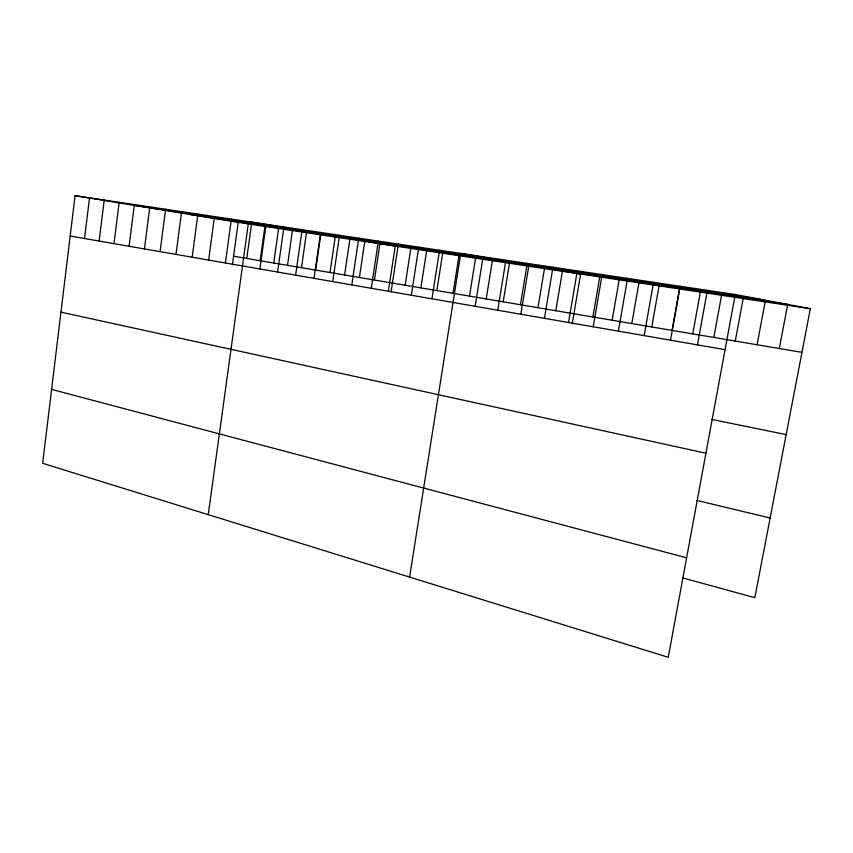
<?xml version="1.0" encoding="UTF-8"?>
<svg xmlns="http://www.w3.org/2000/svg" width="853" height="853" viewBox="0 0 853 853"><rect width="100%" height="100%" fill="white"/><g stroke="black" fill="none" stroke-linecap="round" stroke-linejoin="round"><path stroke-width="1.28" d="M735.254 294.52L75.064 195.7L42.65 463.307L668.24 657.3L735.254 294.52L810.35 308.69L754.841 597.686L683.2 578.046M84.532 238.531L89.522 197.864M99.14 241.068L104.215 200.06M113.982 243.649L119.164 202.3M129.091 246.261L134.379 204.571M144.456 248.927L149.84 206.884M160.087 251.646L165.589 209.241M175.985 254.397L181.604 211.64M192.17 257.211L197.896 214.082M208.644 260.069L214.487 216.566M225.416 262.98L231.387 219.093M232.4 264.846L238.2 222.366L75.064 195.7M208.239 514.658L248.586 221.673L395.238 246.059L388.371 291.278M246.773 258.438L251.475 224.371M260.165 260.698L264.942 226.397M259.877 268.951L266.104 224.296M273.738 263.001L278.59 228.455M277.577 272.032L283.942 226.962M287.504 265.326L292.44 230.545M295.618 275.156L302.111 229.681M301.472 267.693L306.494 232.666M314 278.345L320.632 232.453M315.642 270.092L320.749 234.82M330.015 272.523L335.208 237.006M332.723 281.597L339.505 235.279M344.601 274.986L349.879 239.213M351.809 284.902L358.74 238.158M359.412 277.492L364.775 241.463M371.268 288.282L378.359 241.1M374.435 280.029L379.894 243.745M391.101 291.726L398.351 244.086M405.164 285.233L410.805 248.404M411.338 295.234L418.748 247.146M420.881 287.887L426.628 250.793M431.97 298.817L439.551 250.26M436.832 290.585L442.686 253.213M453.039 293.325L458.989 255.676M409.589 577.097L460.769 253.437L580.648 274.037L572.203 323.82M469.502 296.108L475.558 258.182M475.153 306.302L483.097 256.774M486.221 298.945L492.384 260.719M497.757 310.225L505.893 260.186M503.195 301.813L509.476 263.289M520.447 304.734L526.834 265.912M520.852 314.235L529.18 263.673M537.987 307.698L544.481 268.578M544.438 318.329L552.979 267.234M555.793 310.716L562.426 271.286M568.546 322.509L577.289 270.87M592.878 316.985L599.744 276.916M593.187 326.784L602.154 274.591M612.166 320.248L619.182 279.848M618.382 331.156L627.573 278.398M631.796 323.564L638.94 282.833M644.154 335.624L653.579 282.29M651.767 326.944L659.049 285.862M672.089 330.378L679.521 288.954M670.501 340.198L680.172 286.277M692.775 333.886L700.356 292.099M697.466 344.879L707.393 290.351M713.833 337.447L721.563 295.298M735.265 341.072L743.155 298.55M757.091 344.761L765.141 301.866M779.322 348.525L787.532 305.246M135.35 205.552L764.053 299.957M190.454 214.561L789.281 304.713M238.2 222.366L810.35 308.69M233.573 256.209L801.959 352.353M70.17 236.046L725.071 349.666M711.701 419.409L786.167 434.603M60.958 312.134L705.943 453.22M696.741 500.412L770.142 518.006M51.606 389.394L686.622 557.798"/></g></svg>
